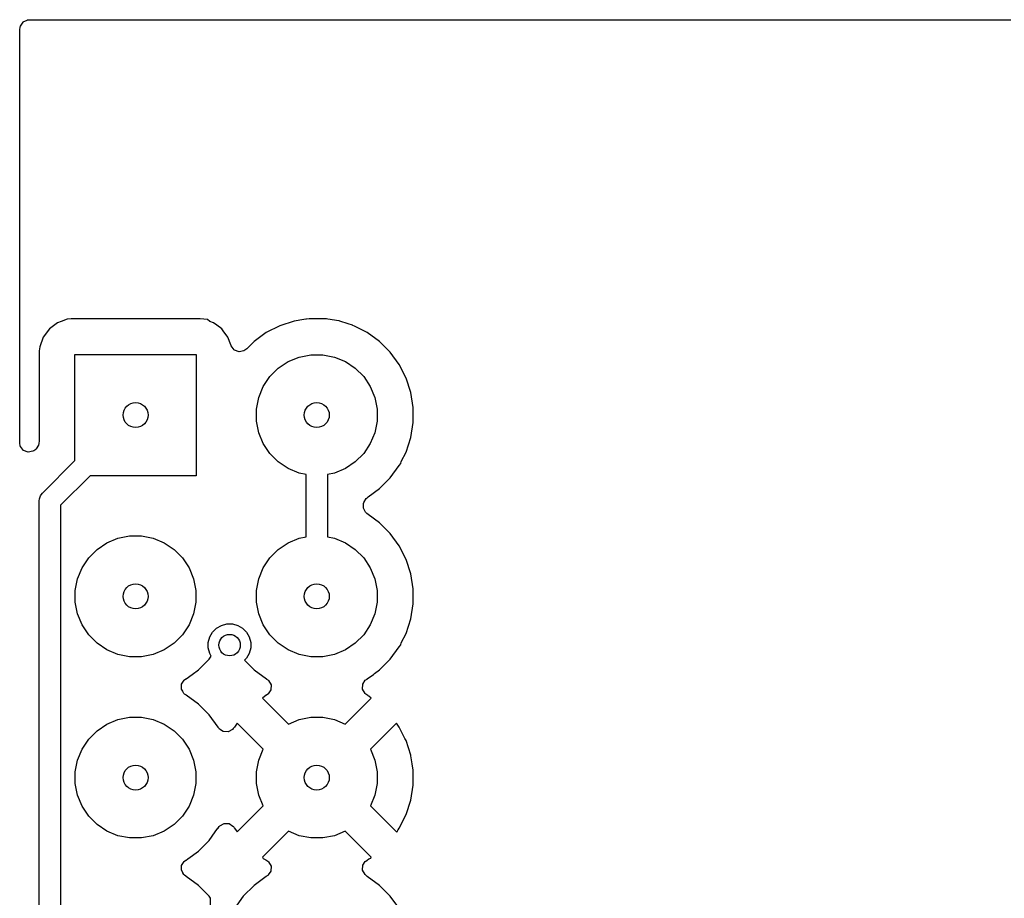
# Model space of a CAD drawing. Header units: inches. Extents: x -1.73 to 1.75, y 0.02 to 4.69.
# Drawn here: x -1.386 to -0.842, y 4.2 to 4.685 of the extents above; entities that cross this region are included whole.
import ezdxf

# ---------------------------------------------------------------- set-up
doc = ezdxf.new("R2010")
doc.units = ezdxf.units.IN
doc.header["$MEASUREMENT"] = 0
doc.layers.add('BLACK', color=250, linetype='CONTINUOUS')

msp = doc.modelspace()

# ---------------------------------------------------------------- linework, layer by layer
at = {"layer": 'BLACK', "linetype": 'CONTINUOUS'}
for p, q in [((-1.38544, 4.6814), (-1.38395, 4.68371)), ((-1.38395, 4.68371), (-1.3839, 4.68376)), ((-1.3839, 4.68376), (-1.38174, 4.68484)), ((-1.38174, 4.68484), (-1.38144, 4.68491)), ((-1.38144, 4.68491), (-1.3804, 4.68502)), ((-1.3804, 4.68502), (-0.8307, 4.68502)), ((-1.38581, 4.67944), (-1.38561, 4.68081)), ((-1.38581, 4.45154), (-1.38581, 4.67944)), ((-1.38561, 4.68081), (-1.38544, 4.6814)), ((-1.36486, 4.51787), (-1.36939, 4.51447)), ((-1.36291, 4.51859), (-1.36486, 4.51787)), ((-1.36486, 4.51787), (-1.36486, 4.51787)), ((-1.35955, 4.51985), (-1.36291, 4.51859)), ((-1.35734, 4.52008), (-1.35955, 4.51985)), ((-1.35728, 4.52009), (-1.35734, 4.52008)), ((-1.3572, 4.5201), (-1.35728, 4.52009)), ((-1.2865, 4.5201), (-1.3572, 4.5201)), ((-1.3572, 4.5201), (-1.3572, 4.5201)), ((-1.28639, 4.5201), (-1.2865, 4.5201)), ((-1.2865, 4.5201), (-1.2865, 4.5201)), ((-1.2865, 4.5201), (-1.2865, 4.5201)), ((-1.2862, 4.52007), (-1.28639, 4.5201)), ((-1.28219, 4.51963), (-1.2862, 4.52007)), ((-1.28079, 4.51859), (-1.28219, 4.51963)), ((-1.27885, 4.51787), (-1.28079, 4.51859)), ((-1.27694, 4.51644), (-1.27885, 4.51787)), ((-1.27885, 4.51787), (-1.27885, 4.51787)), ((-1.27885, 4.51787), (-1.27885, 4.51787)), ((-1.27885, 4.51787), (-1.27885, 4.51787)), ((-1.27431, 4.51447), (-1.27694, 4.51644)), ((-1.24226, 4.5162), (-1.24972, 4.5124)), ((-1.2343, 4.51879), (-1.24226, 4.5162)), ((-1.22896, 4.51963), (-1.2343, 4.51879)), ((-1.22795, 4.51979), (-1.22896, 4.51963)), ((-1.22757, 4.51986), (-1.22795, 4.51979)), ((-1.22604, 4.5201), (-1.22757, 4.51986)), ((-1.22603, 4.5201), (-1.22604, 4.5201)), ((-1.21767, 4.5201), (-1.22603, 4.5201)), ((-1.21652, 4.51992), (-1.21767, 4.5201)), ((-1.21767, 4.5201), (-1.21767, 4.5201)), ((-1.21575, 4.51979), (-1.21652, 4.51992)), ((-1.20978, 4.51885), (-1.21575, 4.51979)), ((-1.20959, 4.51883), (-1.20978, 4.51885)), ((-1.20923, 4.51875), (-1.20959, 4.51883)), ((-1.20905, 4.51868), (-1.20923, 4.51875)), ((-1.20458, 4.51722), (-1.20905, 4.51868)), ((-1.20218, 4.51644), (-1.20458, 4.51722)), ((-1.20192, 4.5164), (-1.20218, 4.51644)), ((-1.20096, 4.516), (-1.20192, 4.5164)), ((-1.20075, 4.51585), (-1.20096, 4.516)), ((-1.19398, 4.5124), (-1.20075, 4.51585)), ((-1.37279, 4.50993), (-1.37477, 4.50463)), ((-1.36939, 4.51447), (-1.37279, 4.50993)), ((-1.37279, 4.50993), (-1.37279, 4.50993)), ((-1.36939, 4.51447), (-1.36939, 4.51447)), ((-1.27346, 4.51333), (-1.27431, 4.51447)), ((-1.27431, 4.51447), (-1.27431, 4.51447)), ((-1.27091, 4.50993), (-1.27346, 4.51333)), ((-1.26933, 4.50568), (-1.27091, 4.50993)), ((-1.27091, 4.50993), (-1.27091, 4.50993)), ((-1.24972, 4.5124), (-1.25649, 4.50748)), ((-1.18721, 4.50748), (-1.19398, 4.5124)), ((-1.37477, 4.50463), (-1.37502, 4.50228)), ((-1.26911, 4.5051), (-1.26933, 4.50568)), ((-1.26746, 4.5029), (-1.26911, 4.5051)), ((-1.25649, 4.50748), (-1.26046, 4.50351)), ((-1.18129, 4.50157), (-1.18721, 4.50748)), ((-1.18721, 4.50748), (-1.18721, 4.50748)), ((-1.37502, 4.50228), (-1.37502, 4.50228)), ((-1.37502, 4.50228), (-1.37502, 4.4527)), ((-1.35531, 4.44182), (-1.35531, 4.50039)), ((-1.35531, 4.50039), (-1.28839, 4.50039)), ((-1.28839, 4.50039), (-1.28839, 4.43346)), ((-1.26739, 4.50284), (-1.26746, 4.5029)), ((-1.26732, 4.50279), (-1.26739, 4.50284)), ((-1.26474, 4.50183), (-1.26732, 4.50279)), ((-1.26732, 4.50279), (-1.26732, 4.50279)), ((-1.26205, 4.50242), (-1.26474, 4.50183)), ((-1.26157, 4.50268), (-1.26205, 4.50242)), ((-1.26046, 4.50351), (-1.26157, 4.50268)), ((-1.23763, 4.49644), (-1.23156, 4.49895)), ((-1.23156, 4.49895), (-1.22513, 4.50023)), ((-1.22513, 4.50023), (-1.21857, 4.50023)), ((-1.21857, 4.50023), (-1.21214, 4.49895)), ((-1.21214, 4.49895), (-1.20608, 4.49644)), ((-1.17638, 4.4948), (-1.18129, 4.50157)), ((-1.24308, 4.4928), (-1.23763, 4.49644)), ((-1.20608, 4.49644), (-1.20062, 4.4928)), ((-1.17637, 4.49478), (-1.17638, 4.4948)), ((-1.17258, 4.48734), (-1.17637, 4.49478)), ((-1.25136, 4.4827), (-1.24772, 4.48816)), ((-1.24772, 4.48816), (-1.24308, 4.4928)), ((-1.20062, 4.4928), (-1.19598, 4.48816)), ((-1.19598, 4.48816), (-1.19234, 4.4827)), ((-1.25387, 4.47664), (-1.25136, 4.4827)), ((-1.19234, 4.4827), (-1.18983, 4.47664)), ((-1.16999, 4.47938), (-1.17258, 4.48734)), ((-1.16868, 4.47111), (-1.16999, 4.47938)), ((-1.25515, 4.47021), (-1.25387, 4.47664)), ((-1.18983, 4.47664), (-1.18855, 4.47021)), ((-1.25515, 4.46365), (-1.25515, 4.47021)), ((-1.18855, 4.47021), (-1.18855, 4.46365)), ((-1.16868, 4.46274), (-1.16868, 4.47111)), ((-1.25387, 4.45721), (-1.25515, 4.46365)), ((-1.18855, 4.46365), (-1.18983, 4.45721)), ((-1.16999, 4.45448), (-1.16868, 4.46274)), ((-1.25136, 4.45115), (-1.25387, 4.45721)), ((-1.18983, 4.45721), (-1.19234, 4.45115)), ((-1.3855, 4.44984), (-1.38581, 4.45154)), ((-1.37551, 4.45033), (-1.37674, 4.44826)), ((-1.37522, 4.45133), (-1.37551, 4.45033)), ((-1.37502, 4.4527), (-1.37522, 4.45133)), ((-1.24772, 4.4457), (-1.25136, 4.45115)), ((-1.19234, 4.45115), (-1.19598, 4.4457)), ((-1.17258, 4.44652), (-1.16999, 4.45448)), ((-1.38539, 4.44955), (-1.3855, 4.44984)), ((-1.38375, 4.44735), (-1.38539, 4.44955)), ((-1.38117, 4.44639), (-1.38375, 4.44735)), ((-1.37848, 4.44698), (-1.38117, 4.44639)), ((-1.37809, 4.44719), (-1.37848, 4.44698)), ((-1.37698, 4.44802), (-1.37809, 4.44719)), ((-1.37674, 4.44826), (-1.37698, 4.44802)), ((-1.24308, 4.44106), (-1.24772, 4.4457)), ((-1.19598, 4.4457), (-1.20062, 4.44106)), ((-1.17525, 4.44128), (-1.17258, 4.44652)), ((-1.37331, 4.42382), (-1.35531, 4.44182)), ((-1.23763, 4.43742), (-1.24308, 4.44106)), ((-1.20062, 4.44106), (-1.20608, 4.43742)), ((-1.17638, 4.43906), (-1.17557, 4.44017)), ((-1.17557, 4.44017), (-1.17525, 4.44128)), ((-1.23156, 4.43491), (-1.23763, 4.43742)), ((-1.22776, 4.43415), (-1.23156, 4.43491)), ((-1.22776, 4.39971), (-1.22776, 4.43415)), ((-1.21214, 4.43491), (-1.21594, 4.43415)), ((-1.21594, 4.43415), (-1.21594, 4.39971)), ((-1.20608, 4.43742), (-1.21214, 4.43491)), ((-1.18129, 4.43229), (-1.17638, 4.43906)), ((-1.17638, 4.43906), (-1.17638, 4.43906)), ((-1.17638, 4.43906), (-1.17638, 4.43906)), ((-1.17638, 4.43906), (-1.17638, 4.43906)), ((-1.34696, 4.43346), (-1.36323, 4.4172)), ((-1.28839, 4.43346), (-1.34696, 4.43346)), ((-1.18721, 4.42637), (-1.18133, 4.43226)), ((-1.18133, 4.43226), (-1.1813, 4.43229)), ((-1.1813, 4.43229), (-1.18129, 4.43229)), ((-1.18129, 4.43229), (-1.18129, 4.43229)), ((-1.37431, 4.42229), (-1.37404, 4.42293)), ((-1.37404, 4.42293), (-1.37331, 4.42382)), ((-1.19359, 4.42174), (-1.18721, 4.42637)), ((-1.37504, 4.41965), (-1.37493, 4.4208)), ((-1.37504, 3.71421), (-1.37504, 4.41965)), ((-1.37493, 4.4208), (-1.37431, 4.42229)), ((-1.19606, 4.41574), (-1.19599, 4.4182)), ((-1.19599, 4.4182), (-1.19582, 4.41875)), ((-1.19582, 4.41875), (-1.19455, 4.42087)), ((-1.19455, 4.42087), (-1.19413, 4.42128)), ((-1.19413, 4.42128), (-1.19359, 4.42174)), ((-1.36323, 4.4172), (-1.36323, 3.71666)), ((-1.19604, 4.41566), (-1.19606, 4.41574)), ((-1.19604, 4.41564), (-1.19604, 4.41566)), ((-1.1949, 4.41345), (-1.19604, 4.41564)), ((-1.19423, 4.41271), (-1.1949, 4.41345)), ((-1.19348, 4.41204), (-1.19423, 4.41271)), ((-1.18721, 4.40748), (-1.19348, 4.41204)), ((-1.18129, 4.40157), (-1.18721, 4.40748)), ((-1.17638, 4.3948), (-1.18129, 4.40157)), ((-1.34308, 4.3928), (-1.33763, 4.39644)), ((-1.33763, 4.39644), (-1.33156, 4.39895)), ((-1.33156, 4.39895), (-1.32513, 4.40023)), ((-1.32513, 4.40023), (-1.31857, 4.40023)), ((-1.31857, 4.40023), (-1.31214, 4.39895)), ((-1.31214, 4.39895), (-1.30608, 4.39644)), ((-1.30608, 4.39644), (-1.30062, 4.3928)), ((-1.24308, 4.3928), (-1.23763, 4.39644)), ((-1.23763, 4.39644), (-1.23156, 4.39895)), ((-1.23156, 4.39895), (-1.22776, 4.39971)), ((-1.21594, 4.39971), (-1.21214, 4.39895)), ((-1.21214, 4.39895), (-1.20608, 4.39644)), ((-1.20608, 4.39644), (-1.20062, 4.3928)), ((-1.34772, 4.38816), (-1.34308, 4.3928)), ((-1.30062, 4.3928), (-1.29598, 4.38816)), ((-1.24772, 4.38816), (-1.24308, 4.3928)), ((-1.20062, 4.3928), (-1.19598, 4.38816)), ((-1.17637, 4.39478), (-1.17638, 4.3948)), ((-1.17258, 4.38734), (-1.17637, 4.39478)), ((-1.35136, 4.3827), (-1.34772, 4.38816)), ((-1.29598, 4.38816), (-1.29234, 4.3827)), ((-1.25136, 4.3827), (-1.24772, 4.38816)), ((-1.19598, 4.38816), (-1.19234, 4.3827)), ((-1.16999, 4.37938), (-1.17258, 4.38734)), ((-1.35387, 4.37664), (-1.35136, 4.3827)), ((-1.29234, 4.3827), (-1.28983, 4.37664)), ((-1.25387, 4.37664), (-1.25136, 4.3827)), ((-1.19234, 4.3827), (-1.18983, 4.37664)), ((-1.16868, 4.37111), (-1.16999, 4.37938)), ((-1.35515, 4.37021), (-1.35387, 4.37664)), ((-1.28983, 4.37664), (-1.28855, 4.37021)), ((-1.25515, 4.37021), (-1.25387, 4.37664)), ((-1.18983, 4.37664), (-1.18855, 4.37021)), ((-1.35515, 4.36365), (-1.35515, 4.37021)), ((-1.28855, 4.37021), (-1.28855, 4.36365)), ((-1.25515, 4.36365), (-1.25515, 4.37021)), ((-1.18855, 4.37021), (-1.18855, 4.36365)), ((-1.16868, 4.36274), (-1.16868, 4.37111)), ((-1.35387, 4.35721), (-1.35515, 4.36365)), ((-1.28855, 4.36365), (-1.28983, 4.35721)), ((-1.25387, 4.35721), (-1.25515, 4.36365)), ((-1.18855, 4.36365), (-1.18983, 4.35721)), ((-1.16999, 4.35448), (-1.16868, 4.36274)), ((-1.35136, 4.35115), (-1.35387, 4.35721)), ((-1.28983, 4.35721), (-1.29234, 4.35115)), ((-1.25136, 4.35115), (-1.25387, 4.35721)), ((-1.18983, 4.35721), (-1.19234, 4.35115)), ((-1.17258, 4.34652), (-1.16999, 4.35448)), ((-1.34772, 4.3457), (-1.35136, 4.35115)), ((-1.29234, 4.35115), (-1.29598, 4.3457)), ((-1.28091, 4.34452), (-1.27937, 4.34719)), ((-1.27937, 4.34719), (-1.27719, 4.34937)), ((-1.27719, 4.34937), (-1.27452, 4.35091)), ((-1.27452, 4.35091), (-1.27154, 4.35171)), ((-1.27154, 4.35171), (-1.26846, 4.35171)), ((-1.26846, 4.35171), (-1.26548, 4.35091)), ((-1.26548, 4.35091), (-1.26281, 4.34937)), ((-1.26281, 4.34937), (-1.26063, 4.34719)), ((-1.26063, 4.34719), (-1.25909, 4.34452)), ((-1.24772, 4.3457), (-1.25136, 4.35115)), ((-1.19234, 4.35115), (-1.19598, 4.3457)), ((-1.34308, 4.34106), (-1.34772, 4.3457)), ((-1.29598, 4.3457), (-1.30062, 4.34106)), ((-1.28171, 4.34154), (-1.28091, 4.34452)), ((-1.28171, 4.33846), (-1.28171, 4.34154)), ((-1.25909, 4.34452), (-1.25829, 4.34154)), ((-1.25829, 4.34154), (-1.25829, 4.33846)), ((-1.24308, 4.34106), (-1.24772, 4.3457)), ((-1.19598, 4.3457), (-1.20062, 4.34106)), ((-1.17525, 4.34128), (-1.17258, 4.34652)), ((-1.33763, 4.33742), (-1.34308, 4.34106)), ((-1.33156, 4.33491), (-1.33763, 4.33742)), ((-1.30608, 4.33742), (-1.31214, 4.33491)), ((-1.30062, 4.34106), (-1.30608, 4.33742)), ((-1.28091, 4.33548), (-1.28171, 4.33846)), ((-1.25829, 4.33846), (-1.25909, 4.33548)), ((-1.23763, 4.33742), (-1.24308, 4.34106)), ((-1.23156, 4.33491), (-1.23763, 4.33742)), ((-1.20608, 4.33742), (-1.21214, 4.33491)), ((-1.20062, 4.34106), (-1.20608, 4.33742)), ((-1.18129, 4.33229), (-1.17638, 4.33906)), ((-1.17638, 4.33906), (-1.17557, 4.34017)), ((-1.17638, 4.33906), (-1.17638, 4.33906)), ((-1.17638, 4.33906), (-1.17638, 4.33906)), ((-1.17638, 4.33906), (-1.17638, 4.33906)), ((-1.17557, 4.34017), (-1.17525, 4.34128)), ((-1.32513, 4.33363), (-1.33156, 4.33491)), ((-1.31857, 4.33363), (-1.32513, 4.33363)), ((-1.31214, 4.33491), (-1.31857, 4.33363)), ((-1.28718, 4.32641), (-1.28133, 4.33226)), ((-1.28133, 4.33226), (-1.2813, 4.33229)), ((-1.2813, 4.33229), (-1.28129, 4.33229)), ((-1.28129, 4.33229), (-1.28006, 4.334)), ((-1.28006, 4.334), (-1.28091, 4.33548)), ((-1.26063, 4.33281), (-1.26178, 4.33166)), ((-1.26178, 4.33166), (-1.25649, 4.32637)), ((-1.25909, 4.33548), (-1.26063, 4.33281)), ((-1.22513, 4.33363), (-1.23156, 4.33491)), ((-1.21857, 4.33363), (-1.22513, 4.33363)), ((-1.21214, 4.33491), (-1.21857, 4.33363)), ((-1.18718, 4.32641), (-1.18133, 4.33226)), ((-1.18133, 4.33226), (-1.1813, 4.33229)), ((-1.1813, 4.33229), (-1.18129, 4.33229)), ((-1.29065, 4.32387), (-1.28721, 4.32637)), ((-1.28721, 4.32638), (-1.28718, 4.32641)), ((-1.28721, 4.32637), (-1.28721, 4.32638)), ((-1.28721, 4.32637), (-1.28721, 4.32637)), ((-1.28721, 4.32637), (-1.28721, 4.32637)), ((-1.28721, 4.32637), (-1.28721, 4.32637)), ((-1.25649, 4.32637), (-1.24969, 4.32143)), ((-1.18996, 4.32437), (-1.18721, 4.32637)), ((-1.18721, 4.32638), (-1.18718, 4.32641)), ((-1.18721, 4.32637), (-1.18721, 4.32638)), ((-1.29648, 4.31854), (-1.29505, 4.32065)), ((-1.29505, 4.32065), (-1.29477, 4.32089)), ((-1.29477, 4.32089), (-1.29413, 4.32137)), ((-1.29413, 4.32137), (-1.29398, 4.32145)), ((-1.29398, 4.32145), (-1.29065, 4.32387)), ((-1.29398, 4.32145), (-1.29398, 4.32145)), ((-1.24969, 4.32143), (-1.24963, 4.3214)), ((-1.24963, 4.3214), (-1.2496, 4.32137)), ((-1.2496, 4.32137), (-1.2496, 4.32137)), ((-1.2496, 4.32137), (-1.24955, 4.32134)), ((-1.24955, 4.32134), (-1.24956, 4.32133)), ((-1.24956, 4.32133), (-1.24887, 4.32081)), ((-1.24887, 4.32081), (-1.24847, 4.32044)), ((-1.24847, 4.32044), (-1.24708, 4.31806)), ((-1.1965, 4.31852), (-1.19508, 4.32064)), ((-1.19508, 4.32064), (-1.1948, 4.32088)), ((-1.1948, 4.32088), (-1.19413, 4.32133)), ((-1.19415, 4.32135), (-1.19398, 4.32145)), ((-1.19413, 4.32133), (-1.19415, 4.32135)), ((-1.19398, 4.32145), (-1.19065, 4.32387)), ((-1.19398, 4.32145), (-1.19398, 4.32145)), ((-1.19398, 4.32145), (-1.19398, 4.32145)), ((-1.19065, 4.32387), (-1.18996, 4.32437)), ((-1.2966, 4.31579), (-1.29648, 4.31854)), ((-1.29586, 4.31453), (-1.2966, 4.31579)), ((-1.29585, 4.31445), (-1.29586, 4.31453)), ((-1.29576, 4.31436), (-1.29585, 4.31445)), ((-1.29521, 4.31341), (-1.29576, 4.31436)), ((-1.2472, 4.31531), (-1.24862, 4.3132)), ((-1.24708, 4.31806), (-1.2472, 4.31531)), ((-1.19662, 4.31578), (-1.1965, 4.31852)), ((-1.19523, 4.3134), (-1.19662, 4.31578)), ((-1.2948, 4.31303), (-1.29521, 4.31341)), ((-1.29414, 4.31257), (-1.2948, 4.31303)), ((-1.29412, 4.31254), (-1.29414, 4.31257)), ((-1.29414, 4.31252), (-1.29412, 4.31254)), ((-1.29401, 4.31242), (-1.29414, 4.31252)), ((-1.294, 4.31242), (-1.29401, 4.31242)), ((-1.29398, 4.3124), (-1.294, 4.31242)), ((-1.28721, 4.30748), (-1.29398, 4.3124)), ((-1.29398, 4.3124), (-1.29398, 4.3124)), ((-1.29398, 4.3124), (-1.29398, 4.3124)), ((-1.29398, 4.3124), (-1.29398, 4.3124)), ((-1.24971, 4.31239), (-1.25184, 4.31084)), ((-1.25184, 4.31084), (-1.25184, 4.31084)), ((-1.25184, 4.31084), (-1.2375, 4.2965)), ((-1.24964, 4.31242), (-1.24971, 4.31239)), ((-1.24891, 4.31295), (-1.24964, 4.31242)), ((-1.24862, 4.3132), (-1.24891, 4.31295)), ((-1.2062, 4.2965), (-1.19186, 4.31084)), ((-1.19486, 4.31305), (-1.19523, 4.3134)), ((-1.19372, 4.31225), (-1.19486, 4.31305)), ((-1.19343, 4.3121), (-1.19372, 4.31225)), ((-1.19321, 4.31182), (-1.19343, 4.3121)), ((-1.19186, 4.31084), (-1.19321, 4.31182)), ((-1.19186, 4.31084), (-1.19186, 4.31084)), ((-1.28129, 4.30157), (-1.28721, 4.30748)), ((-1.33763, 4.29644), (-1.33156, 4.29895)), ((-1.33156, 4.29895), (-1.32513, 4.30023)), ((-1.32513, 4.30023), (-1.31857, 4.30023)), ((-1.31857, 4.30023), (-1.31214, 4.29895)), ((-1.31214, 4.29895), (-1.30608, 4.29644)), ((-1.27637, 4.29479), (-1.28129, 4.30157)), ((-1.2375, 4.2965), (-1.23156, 4.29895)), ((-1.23156, 4.29895), (-1.22513, 4.30023)), ((-1.22513, 4.30023), (-1.21857, 4.30023)), ((-1.21857, 4.30023), (-1.21214, 4.29895)), ((-1.21214, 4.29895), (-1.2062, 4.2965)), ((-1.34772, 4.28816), (-1.34308, 4.2928)), ((-1.34308, 4.2928), (-1.33763, 4.29644)), ((-1.30608, 4.29644), (-1.30062, 4.2928)), ((-1.30062, 4.2928), (-1.29598, 4.28816)), ((-1.27636, 4.29476), (-1.27637, 4.29479)), ((-1.27628, 4.29464), (-1.27636, 4.29476)), ((-1.2758, 4.29398), (-1.27628, 4.29464)), ((-1.27556, 4.2937), (-1.2758, 4.29398)), ((-1.27345, 4.29228), (-1.27556, 4.2937)), ((-1.26832, 4.29355), (-1.2707, 4.29216)), ((-1.26794, 4.29395), (-1.26832, 4.29355)), ((-1.2674, 4.29467), (-1.26794, 4.29395)), ((-1.26739, 4.29467), (-1.2674, 4.29467)), ((-1.26731, 4.29479), (-1.26739, 4.29467)), ((-1.26576, 4.29692), (-1.26731, 4.29479)), ((-1.25142, 4.28258), (-1.26576, 4.29692)), ((-1.26576, 4.29692), (-1.26576, 4.29692)), ((-1.17794, 4.29692), (-1.19228, 4.28258)), ((-1.17639, 4.29479), (-1.17794, 4.29692)), ((-1.17794, 4.29692), (-1.17794, 4.29692)), ((-1.1732, 4.28853), (-1.17639, 4.29479)), ((-1.17639, 4.29479), (-1.17639, 4.29479)), ((-1.35136, 4.2827), (-1.34772, 4.28816)), ((-1.29598, 4.28816), (-1.29234, 4.2827)), ((-1.2707, 4.29216), (-1.27345, 4.29228)), ((-1.17259, 4.28733), (-1.1732, 4.28853)), ((-1.1732, 4.28853), (-1.1732, 4.28853)), ((-1.1732, 4.28853), (-1.1732, 4.28853)), ((-1.17001, 4.27938), (-1.17259, 4.28733)), ((-1.17259, 4.28733), (-1.17259, 4.28733)), ((-1.17259, 4.28733), (-1.17259, 4.28733)), ((-1.35387, 4.27664), (-1.35136, 4.2827)), ((-1.29234, 4.2827), (-1.28983, 4.27664)), ((-1.25387, 4.27664), (-1.25142, 4.28258)), ((-1.19228, 4.28258), (-1.18983, 4.27664)), ((-1.35515, 4.27021), (-1.35387, 4.27664)), ((-1.28983, 4.27664), (-1.28855, 4.27021)), ((-1.25515, 4.27021), (-1.25387, 4.27664)), ((-1.18983, 4.27664), (-1.18855, 4.27021)), ((-1.16995, 4.279), (-1.17001, 4.27938)), ((-1.16924, 4.27453), (-1.16995, 4.279)), ((-1.16995, 4.279), (-1.16995, 4.279)), ((-1.16995, 4.279), (-1.16995, 4.279)), ((-1.1687, 4.27111), (-1.16924, 4.27453)), ((-1.1687, 4.26275), (-1.1687, 4.27111)), ((-1.35515, 4.26365), (-1.35515, 4.27021)), ((-1.28855, 4.27021), (-1.28855, 4.26365)), ((-1.25515, 4.26365), (-1.25515, 4.27021)), ((-1.18855, 4.27021), (-1.18855, 4.26365)), ((-1.35387, 4.25721), (-1.35515, 4.26365)), ((-1.28855, 4.26365), (-1.28983, 4.25721)), ((-1.25387, 4.25721), (-1.25515, 4.26365)), ((-1.18855, 4.26365), (-1.18983, 4.25721)), ((-1.17001, 4.25448), (-1.1687, 4.26275)), ((-1.35136, 4.25115), (-1.35387, 4.25721)), ((-1.28983, 4.25721), (-1.29234, 4.25115)), ((-1.25142, 4.25128), (-1.25387, 4.25721)), ((-1.18983, 4.25721), (-1.19228, 4.25128)), ((-1.17259, 4.24653), (-1.17001, 4.25448)), ((-1.17001, 4.25448), (-1.17001, 4.25448)), ((-1.34772, 4.2457), (-1.35136, 4.25115)), ((-1.29234, 4.25115), (-1.29598, 4.2457)), ((-1.26576, 4.23694), (-1.25142, 4.25128)), ((-1.19228, 4.25128), (-1.17794, 4.23694)), ((-1.34308, 4.24106), (-1.34772, 4.2457)), ((-1.29598, 4.2457), (-1.30062, 4.24106)), ((-1.17639, 4.23907), (-1.17259, 4.24653)), ((-1.33763, 4.23742), (-1.34308, 4.24106)), ((-1.30062, 4.24106), (-1.30608, 4.23742)), ((-1.27792, 4.23694), (-1.27638, 4.23906)), ((-1.27638, 4.23906), (-1.27635, 4.23911)), ((-1.27638, 4.23906), (-1.27638, 4.23906)), ((-1.27635, 4.23911), (-1.27573, 4.23991)), ((-1.27573, 4.23991), (-1.27566, 4.23998)), ((-1.27566, 4.23998), (-1.27536, 4.24031)), ((-1.27536, 4.24031), (-1.27298, 4.2417)), ((-1.27298, 4.2417), (-1.27023, 4.24158)), ((-1.27023, 4.24158), (-1.26812, 4.24015)), ((-1.26812, 4.24015), (-1.26788, 4.23988)), ((-1.26788, 4.23988), (-1.26741, 4.23923)), ((-1.26741, 4.23923), (-1.26731, 4.23907)), ((-1.26731, 4.23907), (-1.26576, 4.23694)), ((-1.17717, 4.23799), (-1.17701, 4.23822)), ((-1.17701, 4.23822), (-1.1764, 4.23906)), ((-1.1764, 4.23906), (-1.17639, 4.23907)), ((-1.33156, 4.23491), (-1.33763, 4.23742)), ((-1.32513, 4.23363), (-1.33156, 4.23491)), ((-1.31857, 4.23363), (-1.32513, 4.23363)), ((-1.31214, 4.23491), (-1.31857, 4.23363)), ((-1.30608, 4.23742), (-1.31214, 4.23491)), ((-1.28129, 4.23229), (-1.27792, 4.23694)), ((-1.27792, 4.23694), (-1.27792, 4.23694)), ((-1.27792, 4.23694), (-1.27792, 4.23694)), ((-1.26576, 4.23694), (-1.26576, 4.23694)), ((-1.2375, 4.23736), (-1.25184, 4.22302)), ((-1.23156, 4.23491), (-1.2375, 4.23736)), ((-1.22513, 4.23363), (-1.23156, 4.23491)), ((-1.21857, 4.23363), (-1.22513, 4.23363)), ((-1.21214, 4.23491), (-1.21857, 4.23363)), ((-1.2062, 4.23736), (-1.21214, 4.23491)), ((-1.19186, 4.22302), (-1.2062, 4.23736)), ((-1.17794, 4.23694), (-1.17741, 4.23716)), ((-1.17794, 4.23694), (-1.17794, 4.23694)), ((-1.17794, 4.23694), (-1.17794, 4.23694)), ((-1.17794, 4.23694), (-1.17794, 4.23694)), ((-1.17741, 4.23716), (-1.17717, 4.23799)), ((-1.28718, 4.22641), (-1.28133, 4.23226)), ((-1.28133, 4.23226), (-1.2813, 4.23229)), ((-1.2813, 4.23229), (-1.28129, 4.23229)), ((-1.29398, 4.22145), (-1.29311, 4.22209)), ((-1.29311, 4.22209), (-1.29304, 4.22214)), ((-1.29304, 4.22214), (-1.28721, 4.22637)), ((-1.28721, 4.22638), (-1.28718, 4.22641)), ((-1.28721, 4.22637), (-1.28721, 4.22638)), ((-1.28721, 4.22637), (-1.28721, 4.22637)), ((-1.28721, 4.22637), (-1.28721, 4.22637)), ((-1.25184, 4.22302), (-1.25184, 4.22302)), ((-1.25184, 4.22302), (-1.25184, 4.22302)), ((-1.25184, 4.22302), (-1.25152, 4.2224)), ((-1.25152, 4.2224), (-1.24998, 4.22161)), ((-1.19399, 4.22147), (-1.19314, 4.22209)), ((-1.19314, 4.22209), (-1.19209, 4.22246)), ((-1.19209, 4.22246), (-1.19186, 4.22302)), ((-1.2966, 4.21579), (-1.29648, 4.21853)), ((-1.29648, 4.21853), (-1.29505, 4.22065)), ((-1.29505, 4.22065), (-1.29477, 4.22089)), ((-1.29477, 4.22089), (-1.29413, 4.22137)), ((-1.29413, 4.22137), (-1.29398, 4.22145)), ((-1.29398, 4.22145), (-1.29398, 4.22145)), ((-1.24998, 4.22161), (-1.24884, 4.22081)), ((-1.24884, 4.22081), (-1.24847, 4.22046)), ((-1.24847, 4.22046), (-1.24708, 4.21808)), ((-1.24708, 4.21808), (-1.2472, 4.21533)), ((-1.19662, 4.2158), (-1.1965, 4.21855)), ((-1.1965, 4.21855), (-1.19508, 4.22066)), ((-1.19508, 4.22066), (-1.1948, 4.2209)), ((-1.1948, 4.2209), (-1.19415, 4.22137)), ((-1.19415, 4.22137), (-1.19399, 4.22147)), ((-1.19399, 4.22147), (-1.19399, 4.22147)), ((-1.29586, 4.21453), (-1.2966, 4.21579)), ((-1.29585, 4.21446), (-1.29586, 4.21453)), ((-1.29577, 4.21436), (-1.29585, 4.21446)), ((-1.29521, 4.21341), (-1.29577, 4.21436)), ((-1.2948, 4.21303), (-1.29521, 4.21341)), ((-1.29415, 4.21257), (-1.2948, 4.21303)), ((-1.29412, 4.21254), (-1.29415, 4.21257)), ((-1.29414, 4.21252), (-1.29412, 4.21254)), ((-1.29401, 4.21242), (-1.29414, 4.21252)), ((-1.29398, 4.2124), (-1.29401, 4.21242)), ((-1.29401, 4.21242), (-1.29401, 4.21242)), ((-1.28721, 4.20748), (-1.29398, 4.2124)), ((-1.24972, 4.2124), (-1.25649, 4.20748)), ((-1.24955, 4.2125), (-1.24972, 4.2124)), ((-1.2489, 4.21298), (-1.24957, 4.21253)), ((-1.24957, 4.21253), (-1.24955, 4.2125)), ((-1.24862, 4.21322), (-1.2489, 4.21298)), ((-1.2472, 4.21533), (-1.24862, 4.21322)), ((-1.19523, 4.21342), (-1.19662, 4.2158)), ((-1.19483, 4.21305), (-1.19523, 4.21342)), ((-1.19403, 4.21243), (-1.19483, 4.21305)), ((-1.19398, 4.2124), (-1.19403, 4.21243)), ((-1.18721, 4.20748), (-1.19398, 4.2124)), ((-1.19398, 4.2124), (-1.19398, 4.2124)), ((-1.28129, 4.20157), (-1.28721, 4.20748)), ((-1.28721, 4.20748), (-1.28721, 4.20748)), ((-1.25649, 4.20748), (-1.26241, 4.20157)), ((-1.18129, 4.20157), (-1.18721, 4.20748)), ((-1.18721, 4.20748), (-1.18721, 4.20748)), ((-1.28051, 4.20049), (-1.28129, 4.20157)), ((-1.28051, 4.13337), (-1.28051, 4.20049)), ((-1.26241, 4.20157), (-1.26733, 4.1948)), ((-1.17666, 4.19519), (-1.18129, 4.20157))]:
    msp.add_line(p, q, dxfattribs=at)
at = {"layer": 'BLACK'}
for centre, radius in [((-1.32185, 4.46693), 0.00689), ((-1.22185, 4.46693), 0.00689), ((-1.32185, 4.36693), 0.00689), ((-1.22185, 4.36693), 0.00689), ((-1.27, 4.34), 0.00591), ((-1.32185, 4.26693), 0.00689), ((-1.22185, 4.26693), 0.00689)]:
    msp.add_circle(centre, radius, dxfattribs=at)
at = {"layer": 'WHITE'}
for centre, radius in [((-1.32185, 4.46693), 0.00689), ((-1.22185, 4.46693), 0.00689), ((-1.32185, 4.36693), 0.00689), ((-1.22185, 4.36693), 0.00689), ((-1.27, 4.34), 0.00591), ((-1.32185, 4.26693), 0.00689), ((-1.22185, 4.26693), 0.00689)]:
    msp.add_circle(centre, radius, dxfattribs=at)

doc.saveas('drawing.dxf')
